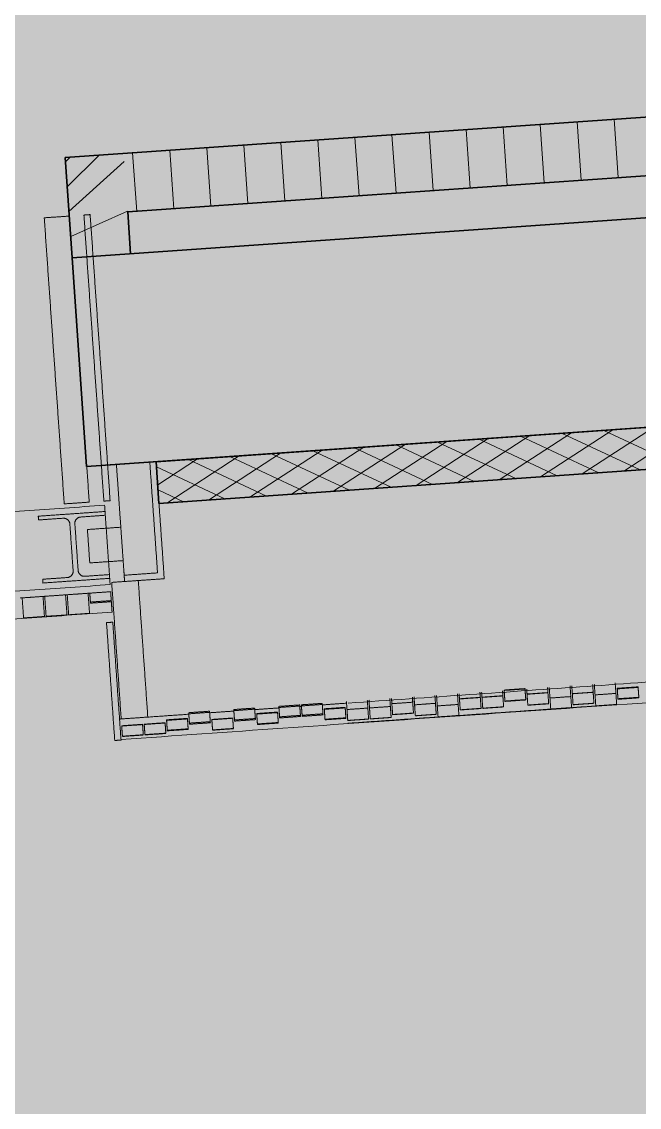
# Model space of a CAD drawing. Header units: millimetres. Extents: x 833941507 to 1669051331, y 817666127 to 1636299673.
# Drawn here: x 834521202 to 834522679, y 817993087 to 817995680 of the extents above; entities that cross this region are included whole.
import ezdxf

# ---------------------------------------------------------------- set-up
doc = ezdxf.new("R2010")
doc.units = ezdxf.units.MM
doc.header["$LTSCALE"] = 3
for name, color, linetype, lineweight in [('Hatch (LTC&CB)', 252, 'Continuous', 35), ('UAJ-22INWA', 6, 'Continuous', 35), ('UAJ-22INWA-a', 1, 'Continuous', 13), ('UAJ-22INWA-h', 251, 'Continuous', 9), ('UAJ-23FLOR-h', 251, 'Continuous', 9)]:
    doc.layers.add(name, color=color, linetype=linetype, lineweight=lineweight)
doc.layers.add('UAJ-22INWA-$', color=32, linetype='Continuous', plot=False)

# ---------------------------------------------------------------- blocks, each defined once
blk = doc.blocks.new('*U567')
at = {"layer": 'UAJ-22INWA-h'}
h = blk.add_hatch(dxfattribs=at)
h.set_pattern_fill('ANSI31', color=256, scale=20)
h.set_pattern_definition([(45, (-60.00000072165273, -8946.33876080979), (-44.90128060534576, 44.90128060534577), [])])
h.paths.add_polyline_path([(7.766875569359399e-07, -7015.32925210052), (5.282171855469642e-07, -931.0095076872246), (139.9999986208686, -931.0095079614064), (139.9999993461761, -7015.329252017073)])
at = {"layer": 'UAJ-22INWA'}
for p, q in [((139.9999986953743, -931.0095079696118), (139.9999993437919, -7155.32909075229)), ((9.256991714153118e-07, -7015.32929461046), (3.875502237741112e-07, -1071.009506112914))]:
    blk.add_line(p, q, dxfattribs=at)
blk = doc.blocks.new('*U325')
at = {"layer": 'UAJ-22INWA-h'}
h = blk.add_hatch(dxfattribs=at)
h.set_pattern_fill('AFWERK', color=256, scale=50)
h.set_pattern_definition([(45, (-100.0000014946266, -2462.162769476041), (-50.00000133031198, 50.00000133031198), []), (135, (-100.0000014946266, -2462.162769476041), (-50.00000133031198, -50.00000133031198), [])])
h.paths.add_polyline_path([(2.530630638375442e-07, -2622.848727636644), (2.788677875287249e-07, 1160.685959206491), (99.99999837151914, 1160.68595890847), (99.99999882255158, -2622.84872757704)])
at = {"layer": 'UAJ-22INWA'}
for p, q in [((4.020746781081913e-07, -2622.848766644765), (1.298561754951185e-07, 1160.6859606833)), ((99.9999984460249, 1160.6859609302), (99.99999880765041, -2622.848727519169))]:
    blk.add_line(p, q, dxfattribs=at)
blk.add_lwpolyline([(3.735937184501381e-06, 1160.685959010826), (100.0000023054257, 1160.685958975067)], dxfattribs=at)
blk = doc.blocks.new('Finish Walls')
at = {"layer": 'UAJ-22INWA-a'}
for points, degree in [([(834521316.0082316, 817995215.5364892), (834521286.0812702, 817995213.4443651), (834521256.1543089, 817995211.352241)], 2), ([(834521363.7783973, 817994532.2042259), (834521339.8933145, 817994873.8703576), (834521316.0082316, 817995215.5364892)], 2), ([(834521350.9278942, 817995217.9776415), (834521358.4096346, 817995218.5006725), (834521365.891375, 817995219.0237036)], 2), ([(834521350.9278942, 817995217.9776415), (834521374.8129771, 817994876.3115098), (834521398.6980599, 817994534.6453781)], 2), ([(834521365.891375, 817995219.0237036), (834521389.7764578, 817994877.3575718), (834521413.6615406, 817994535.6914402)], 2), ([(834521256.1543089, 817995211.352241), (834521280.0393918, 817994869.6861093), (834521303.9244746, 817994528.0199777)], 2), ([(834521428.7387309, 817994621.9528992), (834521433.9690393, 817994547.1355224), (834521439.1993477, 817994472.3181454)], 2), ([(834521508.5439612, 817994627.5318968), (834521517.784176, 817994495.3544842), (834521527.0243908, 817994363.1770715)], 2), ([(834521543.0339335, 817994349.2596529), (834521533.2706877, 817994488.9188058), (834521523.5074419, 817994628.577959)], 2), ([(834521400.4489986, 817994524.7434298), (834519867.1910062, 817994417.5569376), (834518333.9330137, 817994310.3704454)], 2), ([(834521303.9244746, 817994528.0199777), (834521333.8514359, 817994530.1121018), (834521363.7783973, 817994532.2042259)], 2), ([(834521413.6615406, 817994535.6914402), (834521406.1798003, 817994535.1684091), (834521398.6980599, 817994534.6453781)], 2), ([(834521413.6991179, 817994335.2060078), (834521407.0740583, 817994429.9747188), (834521400.4489986, 817994524.7434298)], 2), ([(834521401.4950606, 817994509.7799492), (834521321.6898303, 817994504.2009516), (834521241.8846, 817994498.6219538)], 2), ([(834521241.8846, 817994498.6219538), (834521242.1984186, 817994494.1329097), (834521242.5122372, 817994489.6438655)], 2), ([(834521242.5122372, 817994489.6438655), (834521271.9404159, 817994491.7011209), (834521301.3685945, 817994493.7583762)], 2), ([(834521343.2663405, 817994496.68735), (834521372.6945192, 817994498.7446054), (834521402.1226978, 817994500.8018607)], 2), ([(834521317.3781374, 817994479.8409576), (834521321.2834357, 817994423.9772964), (834521325.1887339, 817994368.1136352)], 2), ([(834521337.1595185, 817994368.9504848), (834521333.2542202, 817994424.814146), (834521329.3489219, 817994480.6778072)], 2), ([(834521439.1993477, 817994472.3181454), (834521399.2967325, 817994469.5286466), (834521359.3941174, 817994466.7391478)], 2), ([(834521359.3941174, 817994466.7391478), (834521362.1836162, 817994426.8365327), (834521364.973115, 817994386.9339175)], 2), ([(834521444.7783453, 817994392.5129151), (834521441.9888465, 817994432.4155303), (834521439.1993477, 817994472.3181454)], 2), ([(834521364.973115, 817994386.9339175), (834521404.8757302, 817994389.7234163), (834521444.7783453, 817994392.5129151)], 2), ([(834521444.7783365, 817994392.5130404), (834521445.9987485, 817994375.0555571), (834521447.2191604, 817994357.5980738)], 2), ([(834521412.0254186, 817994359.1475769), (834521382.59724, 817994357.0903215), (834521353.1690613, 817994355.0330662)], 2), ([(834521447.2191604, 817994357.5980738), (834521487.1217756, 817994360.3875726), (834521527.0243908, 817994363.1770715)], 2), ([(834521447.2191604, 817994357.5980738), (834521447.7421916, 817994350.1163335), (834521448.2652225, 817994342.6345931)], 2), ([(834518347.183133, 817994120.8330234), (834519880.4411255, 817994228.0195156), (834521413.6991179, 817994335.2060078)], 2), ([(834521311.2713153, 817994352.1040925), (834521281.8431367, 817994350.0468371), (834521252.414958, 817994347.9895817)], 2), ([(834521252.414958, 817994347.9895817), (834521252.7287766, 817994343.5005375), (834521253.0425953, 817994339.0114933)], 2), ([(834521253.0425953, 817994339.0114933), (834521332.8478255, 817994344.5904909), (834521412.6530559, 817994350.1694885)], 2), ([(834521480.915126, 817994344.9170718), (834521449.1279109, 817994342.6949017), (834521417.3406957, 817994340.4727316)], 2), ([(834521417.3406957, 817994340.4727316), (834521428.7427722, 817994177.3707922), (834521440.1448486, 817994014.2688527)], 2), ([(834521480.915126, 817994344.9170718), (834521511.9745297, 817994347.0883623), (834521543.0339335, 817994349.2596529)], 2), ([(834521503.7192787, 817994018.7131928), (834521492.3172023, 817994181.8151324), (834521480.915126, 817994344.9170718)], 2), ([(834521253.2790673, 817994306.9498732), (834521228.3399328, 817994305.2064364), (834521203.4007983, 817994303.4629996)], 2), ([(834521253.2790673, 817994306.9498732), (834521255.2763674, 817994307.0894997), (834521257.2736677, 817994307.2291263)], 2), ([(834521253.2790673, 817994306.9498732), (834521254.9527742, 817994283.0081952), (834521256.626481, 817994259.0665171)], 2), ([(834521307.1475977, 817994310.7156966), (834521282.2084632, 817994308.9722598), (834521257.2693287, 817994307.2288231)], 2), ([(834521260.6167426, 817994259.3454671), (834521258.9430356, 817994283.287145), (834521257.2693287, 817994307.2288231)], 2), ([(834521307.1475977, 817994310.7156966), (834521309.1434646, 817994310.855223), (834521311.1393313, 817994310.9947493)], 2), ([(834521307.1475977, 817994310.7156966), (834521308.8213046, 817994286.7740185), (834521310.4950114, 817994262.8323406)], 2), ([(834521361.0161282, 817994314.4815199), (834521336.0769937, 817994312.7380832), (834521311.1378592, 817994310.9946464)], 2), ([(834521314.485273, 817994263.1112905), (834521312.8115661, 817994287.0529685), (834521311.1378592, 817994310.9946464)], 2), ([(834521361.0161282, 817994314.4815199), (834521363.0091087, 817994314.6208446), (834521365.0020893, 817994314.7601691)], 2), ([(834521361.0161282, 817994314.4815199), (834521362.6898351, 817994290.539842), (834521364.363542, 817994266.598164)], 2), ([(834521414.8846586, 817994318.2473433), (834521389.9455241, 817994316.5039066), (834521365.0063897, 817994314.7604698)], 2), ([(834521366.4920144, 817994293.509229), (834521365.749202, 817994304.1348494), (834521365.0063897, 817994314.7604698)], 2), ([(834521414.8846586, 817994318.2473433), (834521415.627471, 817994307.6217229), (834521416.3702834, 817994296.9961025)], 2), ([(834521199.4105368, 817994303.1840497), (834521201.406576, 817994303.3235883), (834521203.4026154, 817994303.4631267)], 2), ([(834521206.7482121, 817994255.5796436), (834521205.0745052, 817994279.5213217), (834521203.4007983, 817994303.4629996)], 2), ([(834521416.3702834, 817994296.9961025), (834521391.4311489, 817994295.2526656), (834521366.4920144, 817994293.509229)], 2), ([(834521366.6801041, 817994290.8186829), (834521366.5834125, 817994292.2018172), (834521366.5114881, 817994293.2306652), (834521366.4920144, 817994293.509229)], 3), ([(834521416.5583731, 817994294.3055564), (834521391.6192386, 817994292.5621197), (834521366.6801041, 817994290.8186829)], 2), ([(834521416.3702834, 817994296.9961025), (834521416.389757, 817994296.7175387), (834521416.4616815, 817994295.6886907), (834521416.5583731, 817994294.3055564)], 3), ([(834521418.3017946, 817994269.3666397), (834521417.43007, 817994281.8362958), (834521416.5583454, 817994294.305952)], 2), ([(834525264.8332002, 817994281.6439), (834523943.04821, 817994189.2409924), (834521983.0388043, 817994052.2213037)], 2), ([(834521256.626481, 817994259.0665171), (834521231.6873466, 817994257.3230804), (834521206.7482121, 817994255.5796436)], 2), ([(834521310.4950114, 817994262.8323406), (834521285.555877, 817994261.0889038), (834521260.6167426, 817994259.3454671)], 2), ([(834521364.363542, 817994266.598164), (834521339.4244075, 817994264.8547273), (834521314.485273, 817994263.1112905)], 2), ([(834521419.9754804, 817994245.4251117), (834521412.4937401, 817994244.9020807), (834521405.0119998, 817994244.3790495)], 2), ([(834521424.6952964, 817993962.8177154), (834521414.8536481, 817994103.5983825), (834521405.0119998, 817994244.3790495)], 2), ([(834521439.658777, 817993963.8637774), (834521429.8171288, 817994104.6444446), (834521419.9754806, 817994245.4251117)], 2), ([(834522567.1364467, 817994096.7523329), (834522568.7060562, 817994074.2997252), (834522570.2756658, 817994051.8471173)], 2), ([(834522574.7313769, 817994045.4680051), (834522572.9290426, 817994071.249644), (834522571.1267083, 817994097.0312829)], 2), ([(834522621.0089434, 817994100.4614207), (834522622.8092946, 817994074.7081497), (834522624.6096457, 817994048.9548786)], 2), ([(834522197.6516635, 817994019.1072413), (834522195.8493294, 817994044.8888803), (834522194.046995, 817994070.6705191)], 2), ([(834522243.925264, 817994074.1573926), (834522245.7275983, 817994048.3757538), (834522247.5299325, 817994022.5941149)], 2), ([(834522250.5892957, 817994036.1891756), (834522249.2524107, 817994055.312759), (834522247.9155256, 817994074.4363425)], 2), ([(834522297.7937944, 817994077.923216), (834522299.1306796, 817994058.7996325), (834522300.4675647, 817994039.6760491)], 2), ([(834522304.4578263, 817994039.954999), (834522303.1209412, 817994059.0785824), (834522301.784056, 817994078.2021658)], 2), ([(834522351.6623249, 817994081.6890395), (834522352.99921, 817994062.5654559), (834522354.3360952, 817994043.4418725)], 2), ([(834522405.4362494, 817994086.8081608), (834522380.4971149, 817994085.064724), (834522355.5579804, 817994083.3212873)], 2), ([(834522355.6198373, 817994082.436451), (834522355.5890518, 817994082.8768245), (834522355.5673914, 817994083.1866678), (834522355.5579804, 817994083.3212873)], 3), ([(834522405.4981062, 817994085.9233245), (834522380.5589718, 817994084.1798878), (834522355.6198373, 817994082.436451)], 2), ([(834522357.3954659, 817994057.0368266), (834522356.5240262, 817994069.5024079), (834522355.6525865, 817994081.9679893)], 2), ([(834522405.4362494, 817994086.8081608), (834522405.4456604, 817994086.6735413), (834522405.4673208, 817994086.363698), (834522405.4981062, 817994085.9233245)], 3), ([(834522405.5308554, 817994085.4548628), (834522406.4022951, 817994072.9892814), (834522407.2737348, 817994060.5237001)], 2), ([(834522412.1948872, 817994047.4866458), (834522410.8580021, 817994066.6102293), (834522409.5211169, 817994085.7338127)], 2), ([(834522460.2356707, 817994077.25798), (834522435.2965362, 817994075.5145432), (834522410.3574017, 817994073.7711065)], 2), ([(834522410.3883309, 817994073.3286766), (834522410.3729377, 817994073.5488712), (834522410.3621072, 817994073.703797), (834522410.3574017, 817994073.7711065)], 3), ([(834522460.2665999, 817994076.8155501), (834522435.3274654, 817994075.0721133), (834522410.3883309, 817994073.3286766)], 2), ([(834522459.3993858, 817994089.2206862), (834522460.736271, 817994070.0971028), (834522462.0731561, 817994050.9735193)], 2), ([(834522460.2356707, 817994077.25798), (834522460.2403761, 817994077.1906705), (834522460.2512066, 817994077.0357447), (834522460.2665999, 817994076.8155501)], 3), ([(834522466.9943159, 817994037.9363583), (834522465.1919817, 817994063.7179972), (834522463.3896474, 817994089.499636)], 2), ([(834522513.2679163, 817994092.9865096), (834522515.0702506, 817994067.2048707), (834522516.8725848, 817994041.4232318)], 2), ([(834522520.3973968, 817994048.3602438), (834522518.8277873, 817994070.8128517), (834522517.2581778, 817994093.2654594)], 2), ([(834522568.4381803, 817994078.131578), (834522543.4990458, 817994076.3881413), (834522518.5599114, 817994074.6447045)], 2), ([(834522518.575376, 817994074.423488), (834522518.5676793, 817994074.5335864), (834522518.5622641, 817994074.6110498), (834522518.5599114, 817994074.6447045)], 3), ([(834522568.453645, 817994077.9103615), (834522543.5145105, 817994076.1669248), (834522518.575376, 817994074.423488)], 2), ([(834522568.4381803, 817994078.131578), (834522568.440533, 817994078.0979233), (834522568.4459482, 817994078.0204599), (834522568.453645, 817994077.9103615)], 3), ([(834522622.7721603, 817994075.2393392), (834522597.8330258, 817994073.4959025), (834522572.8938915, 817994071.7524657)], 2), ([(834522622.778713, 817994075.1456065), (834522622.7755347, 817994075.1910691), (834522622.7723566, 817994075.2365316)], 2), ([(834522675.8038412, 817994090.9759474), (834522650.8647068, 817994089.2325106), (834522625.9255723, 817994087.4890739)], 2), ([(834522625.9255723, 817994087.4890739), (834522626.7972907, 817994075.0195066), (834522627.669009, 817994062.5499394)], 2), ([(834522675.8978899, 817994089.6306211), (834522650.9587554, 817994087.8871843), (834522626.0196209, 817994086.1437476)], 2), ([(834522677.5472779, 817994066.0368129), (834522676.6755596, 817994078.5063801), (834522675.8038412, 817994090.9759474)], 2), ([(834521866.8449935, 817994047.8046006), (834521841.905859, 817994046.0611639), (834521816.9667245, 817994044.3177271)], 2), ([(834521867.0330833, 817994045.1140547), (834521842.0939488, 817994043.3706179), (834521817.1548144, 817994041.6271812)], 2), ([(834521868.5884302, 817994022.8654661), (834521867.7167119, 817994035.3350334), (834521866.8449935, 817994047.8046006)], 2), ([(834521920.7135239, 817994051.570424), (834521895.7743895, 817994049.8269873), (834521870.835255, 817994048.0835505)], 2), ([(834521870.835255, 817994048.0835505), (834521871.7069733, 817994035.6139833), (834521872.5786917, 817994023.144416)], 2), ([(834521920.9016137, 817994048.879878), (834521895.9624792, 817994047.1364412), (834521871.0233448, 817994045.3930045)], 2), ([(834521922.4569607, 817994026.6312895), (834521921.5852423, 817994039.1008568), (834521920.7135239, 817994051.570424)], 2), ([(834521978.8528421, 817994051.9286728), (834521949.9145522, 817994049.9056643), (834521920.9762625, 817994047.882656)], 2), ([(834521978.6117883, 817994055.609946), (834521980.1813978, 817994033.1573381), (834521981.7510072, 817994010.7047303)], 2), ([(834521982.2067933, 817994003.9518018), (834522303.4114958, 817994026.4064739), (834522624.6161984, 817994048.8611459)], 2), ([(834522028.4511422, 817994059.094099), (834522030.0207516, 817994036.6414912), (834522031.5903611, 817994014.1888833)], 2), ([(834522035.5806226, 817994014.4678333), (834522034.0110132, 817994036.920441), (834522032.4414036, 817994059.3730489)], 2), ([(834522082.3196726, 817994062.8599224), (834522083.8892821, 817994040.4073145), (834522085.4588915, 817994017.9547068)], 2), ([(834522088.9837044, 817994024.8917054), (834522087.6468192, 817994044.0152888), (834522086.3099341, 817994063.1388723)], 2), ([(834522137.0554172, 817994054.2206097), (834522112.1162827, 817994052.4771729), (834522087.1771482, 817994050.7337362)], 2), ([(834522136.1882031, 817994066.6257458), (834522137.5250882, 817994047.5021623), (834522138.8619733, 817994028.3785789)], 2), ([(834522143.3176836, 817994021.99948), (834522141.748074, 817994044.4520879), (834522140.1784645, 817994066.9046956)], 2), ([(834522191.3739318, 817994051.5495977), (834522166.4347973, 817994049.806161), (834522141.4956628, 817994048.0627242)], 2), ([(834522190.0567335, 817994070.3915693), (834522191.626343, 817994047.9389614), (834522193.1959525, 817994025.4863535)], 2), ([(834522245.6924471, 817994048.8785756), (834522220.7533126, 817994047.1351388), (834522195.8141781, 817994045.3917019)], 2), ([(834522298.6300793, 817994065.9605098), (834522273.6909448, 817994064.217073), (834522248.7518103, 817994062.4736363)], 2), ([(834522248.7827396, 817994062.0312064), (834522248.7673463, 817994062.251401), (834522248.7565157, 817994062.4063268), (834522248.7518103, 817994062.4736363)], 3), ([(834522298.6610086, 817994065.5180799), (834522273.7218741, 817994063.7746431), (834522248.7827396, 817994062.0312064)], 2), ([(834522298.6300793, 817994065.9605098), (834522298.6347847, 817994065.8932003), (834522298.6456152, 817994065.7382745), (834522298.6610086, 817994065.5180799)], 3), ([(834522352.4986098, 817994069.7263331), (834522327.5594753, 817994067.9828964), (834522302.6203408, 817994066.2394596)], 2), ([(834522302.65127, 817994065.7970297), (834522302.6358768, 817994066.0172243), (834522302.6250463, 817994066.1721503), (834522302.6203408, 817994066.2394596)], 3), ([(834522352.529539, 817994069.2839032), (834522327.5904045, 817994067.5404665), (834522302.65127, 817994065.7970297)], 2), ([(834522352.4986098, 817994069.7263331), (834522352.5033152, 817994069.6590238), (834522352.5141457, 817994069.5040979), (834522352.529539, 817994069.2839032)], 3), ([(834522407.2737348, 817994060.5237001), (834522382.3346003, 817994058.7802633), (834522357.3954659, 817994057.0368266)], 2), ([(834522357.4573227, 817994056.1519903), (834522357.4265373, 817994056.5923638), (834522357.4048768, 817994056.9022071), (834522357.3954659, 817994057.0368266)], 3), ([(834522407.3355917, 817994059.6388638), (834522382.3964572, 817994057.8954271), (834522357.4573227, 817994056.1519903)], 2), ([(834522407.2737348, 817994060.5237001), (834522407.2831458, 817994060.3890806), (834522407.3048062, 817994060.0792373), (834522407.3355917, 817994059.6388638)], 3), ([(834522462.0731561, 817994050.9735193), (834522437.1340216, 817994049.2300825), (834522412.1948872, 817994047.4866458)], 2), ([(834522412.2258164, 817994047.0442159), (834522412.2104231, 817994047.2644105), (834522412.1995926, 817994047.4193363), (834522412.1948872, 817994047.4866458)], 3), ([(834522462.1040853, 817994050.5310894), (834522437.1649508, 817994048.7876526), (834522412.2258164, 817994047.0442159)], 2), ([(834522462.0731561, 817994050.9735193), (834522462.0778615, 817994050.9062098), (834522462.0886921, 817994050.751284), (834522462.1040853, 817994050.5310894)], 3), ([(834522515.0350994, 817994067.7076925), (834522490.0959649, 817994065.9642557), (834522465.1568304, 817994064.220819)], 2), ([(834522570.2756658, 817994051.8471173), (834522545.3365313, 817994050.1036806), (834522520.3973968, 817994048.3602438)], 2), ([(834522520.4128615, 817994048.1390274), (834522520.4051647, 817994048.2491257), (834522520.3997495, 817994048.3265891), (834522520.3973968, 817994048.3602438)], 3), ([(834522570.2911304, 817994051.6259009), (834522545.351996, 817994049.8824642), (834522520.4128615, 817994048.1390274)], 2), ([(834522570.2756658, 817994051.8471173), (834522570.2780185, 817994051.8134626), (834522570.2834337, 817994051.7359992), (834522570.2911304, 817994051.6259009)], 3), ([(834522624.6096457, 817994048.9548786), (834522599.6705112, 817994047.2114419), (834522574.7313769, 817994045.4680051)], 2), ([(834522624.6161984, 817994048.8611459), (834522624.6130202, 817994048.9066085), (834522624.6098421, 817994048.952071)], 2), ([(834522677.5472779, 817994066.0368129), (834522652.6081434, 817994064.2933761), (834522627.669009, 817994062.5499394)], 2), ([(834522627.7630576, 817994061.2046131), (834522627.7147095, 817994061.8962128), (834522627.6787459, 817994062.4106579), (834522627.669009, 817994062.5499394)], 3), ([(834522677.6413265, 817994064.6914866), (834522652.7021921, 817994062.9480498), (834522627.7630576, 817994061.2046131)], 2), ([(834522677.5472779, 817994066.0368129), (834522677.5570148, 817994065.8975314), (834522677.5929785, 817994065.3830863), (834522677.6413265, 817994064.6914866)], 3), ([(834521440.1448486, 817994014.2688527), (834521471.9320637, 817994016.4910228), (834521503.7192787, 817994018.7131928)], 2), ([(834521601.7506568, 817994025.5663381), (834521552.7349678, 817994022.1397655), (834521503.7192787, 817994018.7131928)], 2), ([(834521651.3708717, 817994032.741307), (834521626.4317372, 817994030.9978702), (834521601.4926027, 817994029.2544335)], 2), ([(834521601.4926027, 817994029.2544335), (834521602.364321, 817994016.7848662), (834521603.2360394, 817994004.315299)], 2), ([(834521651.5589614, 817994030.050761), (834521626.6198269, 817994028.3073243), (834521601.6806924, 817994026.5638875)], 2), ([(834521653.1143084, 817994007.8021725), (834521652.24259, 817994020.2717398), (834521651.3708717, 817994032.741307)], 2), ([(834521709.488698, 817994033.0980533), (834521680.5587206, 817994031.075626), (834521651.6287432, 817994029.0531988)], 2), ([(834521759.1079326, 817994040.2729539), (834521734.1687981, 817994038.529517), (834521709.2296636, 817994036.7860804)], 2), ([(834521709.2296636, 817994036.7860804), (834521710.101382, 817994024.3165131), (834521710.9731003, 817994011.8469459)], 2), ([(834521759.2960223, 817994037.5824078), (834521734.3568878, 817994035.838971), (834521709.4177533, 817994034.0955343)], 2), ([(834521760.8513693, 817994015.3338194), (834521759.979651, 817994027.8033866), (834521759.1079326, 817994040.2729539)], 2), ([(834521817.2264842, 817994040.6297508), (834521788.2966343, 817994038.6073325), (834521759.3667843, 817994036.5849141)], 2), ([(834521813.9073538, 817994030.722773), (834521788.9682194, 817994028.9793363), (834521764.0290849, 817994027.2358994)], 2), ([(834521764.0290849, 817994027.2358994), (834521764.9008032, 817994014.7663323), (834521765.7725216, 817994002.296765)], 2), ([(834521814.0014025, 817994029.3774467), (834521789.062268, 817994027.63401), (834521764.1231335, 817994025.8905731)], 2), ([(834521815.6507906, 817994005.7836386), (834521814.7790722, 817994018.2532058), (834521813.9073538, 817994030.722773)], 2), ([(834521816.9667245, 817994044.3177271), (834521817.8384429, 817994031.8481599), (834521818.7101613, 817994019.3785926)], 2), ([(834521868.5884302, 817994022.8654661), (834521843.6492957, 817994021.1220294), (834521818.7101613, 817994019.3785926)], 2), ([(834521818.898251, 817994016.6880467), (834521818.8015593, 817994018.0711809), (834521818.729635, 817994019.100029), (834521818.7101613, 817994019.3785926)], 3), ([(834521868.77652, 817994020.1749202), (834521843.8373855, 817994018.4314834), (834521818.898251, 817994016.6880467)], 2), ([(834521871.0981761, 817994044.3957952), (834521869.1013733, 817994044.2562034), (834521867.1045705, 817994044.1166116)], 2), ([(834521868.5884302, 817994022.8654661), (834521868.607904, 817994022.5869025), (834521868.6798283, 817994021.5580544), (834521868.77652, 817994020.1749202)], 3), ([(834521922.4569607, 817994026.6312895), (834521897.5178262, 817994024.8878528), (834521872.5786917, 817994023.144416)], 2), ([(834521872.7667816, 817994020.45387), (834521872.6700898, 817994021.8370043), (834521872.5981655, 817994022.8658524), (834521872.5786917, 817994023.144416)], 3), ([(834521922.6450505, 817994023.9407436), (834521897.705916, 817994022.1973068), (834521872.7667816, 817994020.45387)], 2), ([(834521922.4569607, 817994026.6312895), (834521922.4764345, 817994026.3527259), (834521922.5483588, 817994025.3238778), (834521922.6450505, 817994023.9407436)], 3), ([(834521975.5129452, 817994042.0202432), (834521950.5738107, 817994040.2768065), (834521925.6346762, 817994038.5333697)], 2), ([(834521925.6346762, 817994038.5333697), (834521926.5063946, 817994026.0638025), (834521927.378113, 817994013.5942352)], 2), ([(834521975.6069938, 817994040.6749169), (834521950.6678593, 817994038.9314802), (834521925.7287248, 817994037.1880434)], 2), ([(834521977.256382, 817994017.0811087), (834521976.3846636, 817994029.550676), (834521975.5129452, 817994042.0202432)], 2), ([(834522029.7683403, 817994040.2521276), (834522004.8486634, 817994038.510051), (834521979.9289865, 817994036.7679745)], 2), ([(834521979.9686553, 817994035.6411443), (834521980.8403738, 817994023.1715771), (834521981.7120922, 817994010.7020098)], 2), ([(834521980.0075705, 817994035.6438648), (834521979.9881129, 817994035.6425046), (834521979.9686553, 817994035.6411443)], 2), ([(834522083.6368709, 817994044.017951), (834522058.6977364, 817994042.2745142), (834522033.7586019, 817994040.5310775)], 2), ([(834522138.8619733, 817994028.3785789), (834522113.9228389, 817994026.6351422), (834522088.9837044, 817994024.8917054)], 2), ([(834522089.0146337, 817994024.4492755), (834522088.9992404, 817994024.6694701), (834522088.9884099, 817994024.824396), (834522088.9837044, 817994024.8917054)], 3), ([(834522138.8929026, 817994027.936149), (834522113.9537681, 817994026.1927122), (834522089.0146337, 817994024.4492755)], 2), ([(834522138.8619733, 817994028.3785789), (834522138.8666788, 817994028.3112695), (834522138.8775092, 817994028.1563436), (834522138.8929026, 817994027.936149)], 3), ([(834522193.1959525, 817994025.4863535), (834522168.256818, 817994023.7429168), (834522143.3176836, 817994021.99948)], 2), ([(834522143.3331482, 817994021.7782636), (834522143.3254515, 817994021.8883619), (834522143.3200363, 817994021.9658253), (834522143.3176836, 817994021.99948)], 3), ([(834522193.2114172, 817994025.2651371), (834522168.2722827, 817994023.5217004), (834522143.3331482, 817994021.7782636)], 2), ([(834522193.1959525, 817994025.4863535), (834522193.1983052, 817994025.4526988), (834522193.2037205, 817994025.3752354), (834522193.2114172, 817994025.2651371)], 3), ([(834522247.5299325, 817994022.5941149), (834522222.590798, 817994020.8506781), (834522197.6516635, 817994019.1072413)], 2), ([(834522300.4675647, 817994039.6760491), (834522275.5284302, 817994037.9326123), (834522250.5892957, 817994036.1891756)], 2), ([(834522250.6202251, 817994035.7467457), (834522250.6048317, 817994035.9669403), (834522250.5940012, 817994036.1218661), (834522250.5892957, 817994036.1891756)], 3), ([(834522300.498494, 817994039.2336192), (834522275.5593596, 817994037.4901824), (834522250.6202251, 817994035.7467457)], 2), ([(834522300.4675647, 817994039.6760491), (834522300.4722701, 817994039.6087396), (834522300.4831007, 817994039.4538138), (834522300.498494, 817994039.2336192)], 3), ([(834522354.3360952, 817994043.4418725), (834522329.3969607, 817994041.6984358), (834522304.4578263, 817994039.954999)], 2), ([(834522304.4887555, 817994039.5125691), (834522304.4733622, 817994039.7327636), (834522304.4625317, 817994039.8876896), (834522304.4578263, 817994039.954999)], 3), ([(834522354.3670244, 817994042.9994426), (834522329.42789, 817994041.2560059), (834522304.4887555, 817994039.5125691)], 2), ([(834522354.3360952, 817994043.4418725), (834522354.3408006, 817994043.3745631), (834522354.3516312, 817994043.2196373), (834522354.3670244, 817994042.9994426)], 3), ([(834522516.8725848, 817994041.4232318), (834522491.9334503, 817994039.679795), (834522466.9943159, 817994037.9363583)], 2), ([(834521440.1420629, 817994014.2686579), (834521438.1483198, 817994014.12928), (834521436.1545769, 817994013.989902)], 2), ([(834521491.1616197, 817994001.4697839), (834521466.2224852, 817993999.7263471), (834521441.2833507, 817993997.9829104)], 2), ([(834521441.2833507, 817993997.9829104), (834521442.1550691, 817993985.5133431), (834521443.0267875, 817993973.0437759)], 2), ([(834521491.2086445, 817994000.797114), (834521466.26951, 817993999.0536773), (834521441.3303756, 817993997.3102405)], 2), ([(834521492.9050565, 817993976.5306494), (834521492.0333381, 817993989.0002166), (834521491.1616197, 817994001.4697839)], 2), ([(834521545.0301502, 817994005.2356073), (834521520.0910157, 817994003.4921705), (834521495.1518812, 817994001.7487338)], 2), ([(834521495.1518812, 817994001.7487338), (834521496.0235996, 817993989.2791665), (834521496.895318, 817993976.8095993)], 2), ([(834521545.0771749, 817994004.5629374), (834521520.1380404, 817994002.8195007), (834521495.1989061, 817994001.0760639)], 2), ([(834521546.773587, 817993980.2964728), (834521545.9018686, 817993992.76604), (834521545.0301502, 817994005.2356073)], 2), ([(834521598.433232, 817994015.6594794), (834521573.4940975, 817994013.9160427), (834521548.554963, 817994012.1726059)], 2), ([(834521548.554963, 817994012.1726059), (834521549.4266814, 817993999.7030387), (834521550.2983998, 817993987.2334714)], 2), ([(834521598.5272806, 817994014.3141531), (834521573.5881461, 817994012.5707164), (834521548.6490116, 817994010.8272796)], 2), ([(834521600.1766688, 817993990.7203449), (834521599.3049504, 817994003.1899122), (834521598.433232, 817994015.6594794)], 2), ([(834521653.1143084, 817994007.8021725), (834521628.1751739, 817994006.0587358), (834521603.2360394, 817994004.315299)], 2), ([(834521603.4241292, 817994001.624753), (834521603.3274375, 817994003.0078872), (834521603.2555132, 817994004.0367353), (834521603.2360394, 817994004.315299)], 3), ([(834521653.3023982, 817994005.1116266), (834521628.3632637, 817994003.3681898), (834521603.4241292, 817994001.624753)], 2), ([(834521653.1143084, 817994007.8021725), (834521653.1337821, 817994007.5236089), (834521653.2057065, 817994006.4947608), (834521653.3023982, 817994005.1116266)], 3), ([(834521706.6357416, 817994016.5330775), (834521681.6966071, 817994014.7896407), (834521656.7574726, 817994013.046204)], 2), ([(834521656.7574726, 817994013.046204), (834521657.629191, 817994000.5766367), (834521658.5009093, 817993988.1070695)], 2), ([(834521706.6827663, 817994015.8604076), (834521681.7436318, 817994014.1169709), (834521656.8044974, 817994012.3735341)], 2), ([(834521708.3791783, 817993991.593943), (834521707.50746, 817994004.0635102), (834521706.6357416, 817994016.5330775)], 2), ([(834521760.8513693, 817994015.3338194), (834521735.9122348, 817994013.5903826), (834521710.9731003, 817994011.8469459)], 2), ([(834521711.1611902, 817994009.1563998), (834521711.0644984, 817994010.5395341), (834521710.9925741, 817994011.5683821), (834521710.9731003, 817994011.8469459)], 3), ([(834521761.0394591, 817994012.6432734), (834521736.1003246, 817994010.8998367), (834521711.1611902, 817994009.1563998)], 2), ([(834521760.8513693, 817994015.3338194), (834521760.870843, 817994015.0552557), (834521760.9427674, 817994014.0264076), (834521761.0394591, 817994012.6432734)], 3), ([(834521815.6507906, 817994005.7836386), (834521790.7116561, 817994004.0402018), (834521765.7725216, 817994002.296765)], 2), ([(834521765.8665702, 817994000.9514387), (834521765.8182222, 817994001.6430385), (834521765.7822585, 817994002.1574835), (834521765.7725216, 817994002.296765)], 3), ([(834521815.7448392, 817994004.4383122), (834521790.8057047, 817994002.6948755), (834521765.8665702, 817994000.9514387)], 2), ([(834521815.6507906, 817994005.7836386), (834521815.6605275, 817994005.644357), (834521815.6964911, 817994005.129912), (834521815.7448392, 817994004.4383122)], 3), ([(834521977.256382, 817994017.0811087), (834521952.3172475, 817994015.337672), (834521927.378113, 817994013.5942352)], 2), ([(834521927.4721617, 817994012.2489089), (834521927.4238135, 817994012.9405087), (834521927.3878498, 817994013.4549537), (834521927.378113, 817994013.5942352)], 3), ([(834521977.3504306, 817994015.7357824), (834521952.4112961, 817994013.9923457), (834521927.4721617, 817994012.2489089)], 2), ([(834521977.256382, 817994017.0811087), (834521977.2661188, 817994016.9418272), (834521977.3020824, 817994016.4273822), (834521977.3504306, 817994015.7357824)], 3), ([(834521981.7510072, 817994010.7047303), (834521981.7315497, 817994010.7033701), (834521981.7120922, 817994010.7020098)], 2), ([(834521981.7591169, 817994010.02934), (834521981.7349426, 817994010.375144), (834521981.7169605, 817994010.6323692), (834521981.7120922, 817994010.7020098)], 3), ([(834522031.5903611, 817994014.1888833), (834522006.6706841, 817994012.4468068), (834521981.7510072, 817994010.7047303)], 2), ([(834521981.7510072, 817994010.7047303), (834521981.7534038, 817994010.6704483), (834521981.7589781, 817994010.5907092), (834521981.7669047, 817994010.4773234)], 3), ([(834521981.7818158, 817994010.0309268), (834521981.7704663, 817994010.0301334), (834521981.7591169, 817994010.02934)], 2), ([(834522031.6058258, 817994013.967667), (834522006.6861489, 817994012.2255903), (834521981.766472, 817994010.4835138)], 2), ([(834522031.5903611, 817994014.1888833), (834522031.5927138, 817994014.1552287), (834522031.5981292, 817994014.0777652), (834522031.6058258, 817994013.967667)], 3), ([(834522085.4588915, 817994017.9547068), (834522060.519757, 817994016.21127), (834522035.5806226, 817994014.4678333)], 2), ([(834522035.5960873, 817994014.2466168), (834522035.5883906, 817994014.3567151), (834522035.5829753, 817994014.4341786), (834522035.5806226, 817994014.4678333)], 3), ([(834522085.4743563, 817994017.7334903), (834522060.5352218, 817994015.9900535), (834522035.5960873, 817994014.2466168)], 2), ([(834522085.4588915, 817994017.9547068), (834522085.4612442, 817994017.9210521), (834522085.4666595, 817994017.8435886), (834522085.4743563, 817994017.7334903)], 3), ([(834521492.9050565, 817993976.5306494), (834521467.965922, 817993974.7872126), (834521443.0267875, 817993973.0437759)], 2), ([(834521443.0738122, 817993972.371106), (834521443.0496379, 817993972.71691), (834521443.0316559, 817993972.9741352), (834521443.0267875, 817993973.0437759)], 3), ([(834521492.9520812, 817993975.8579795), (834521468.0129467, 817993974.1145428), (834521443.0738122, 817993972.371106)], 2), ([(834521492.9050565, 817993976.5306494), (834521492.9099249, 817993976.4610087), (834521492.9279069, 817993976.2037835), (834521492.9520812, 817993975.8579795)], 3), ([(834521546.773587, 817993980.2964728), (834521521.8344525, 817993978.553036), (834521496.895318, 817993976.8095993)], 2), ([(834521496.9423428, 817993976.1369294), (834521496.9181684, 817993976.4827335), (834521496.9001864, 817993976.7399585), (834521496.895318, 817993976.8095993)], 3), ([(834521546.8206117, 817993979.6238029), (834521521.8814772, 817993977.8803662), (834521496.9423428, 817993976.1369294)], 2), ([(834521546.773587, 817993980.2964728), (834521546.7784554, 817993980.226832), (834521546.7964374, 817993979.969607), (834521546.8206117, 817993979.6238029)], 3), ([(834521600.1766688, 817993990.7203449), (834521575.2375343, 817993988.9769082), (834521550.2983998, 817993987.2334714)], 2), ([(834521550.3924484, 817993985.8881451), (834521550.3441002, 817993986.5797449), (834521550.3081366, 817993987.0941899), (834521550.2983998, 817993987.2334714)], 3), ([(834521600.2707174, 817993989.3750186), (834521575.3315829, 817993987.6315819), (834521550.3924484, 817993985.8881451)], 2), ([(834521600.1766688, 817993990.7203449), (834521600.1864055, 817993990.5810634), (834521600.2223692, 817993990.0666184), (834521600.2707174, 817993989.3750186)], 3), ([(834521708.3791783, 817993991.593943), (834521683.4400438, 817993989.8505062), (834521658.5009093, 817993988.1070695)], 2), ([(834521658.5479342, 817993987.4343996), (834521658.5237598, 817993987.7802036), (834521658.5057778, 817993988.0374287), (834521658.5009093, 817993988.1070695)], 3), ([(834521708.4262031, 817993990.9212731), (834521683.4870687, 817993989.1778364), (834521658.5479342, 817993987.4343996)], 2), ([(834521708.3791783, 817993991.593943), (834521708.3840468, 817993991.5243022), (834521708.4020288, 817993991.2670771), (834521708.4262031, 817993990.9212731)], 3), ([(834521424.6952964, 817993962.8177154), (834521432.1770368, 817993963.3407464), (834521439.6587771, 817993963.8637774)], 2)]:
    blk.add_open_spline(points, degree=degree, dxfattribs=at)
for points, weights in [([(834521301.3685945, 817994493.7583762), (834521316.3320755, 817994494.8044382), (834521317.3781374, 817994479.8409576)], [1, 0.7071067811865476, 1]), ([(834521329.3489219, 817994480.6778072), (834521328.3028597, 817994495.6412879), (834521343.2663405, 817994496.68735)], [1, 0.707106781186376, 1]), ([(834521325.1887339, 817994368.1136352), (834521326.2347962, 817994353.1501545), (834521311.2713153, 817994352.1040925)], [1, 0.7071067811865476, 1]), ([(834521353.1690613, 817994355.0330662), (834521338.2055808, 817994353.9870043), (834521337.1595185, 817994368.9504848)], [1, 0.7071067811865476, 1])]:
    blk.add_rational_spline(points, weights, degree=2, dxfattribs=at)
at = {"layer": 'UAJ-22INWA-h'}
for points in [[(834527634.4527162, 817994398.1788892), (834524537.0122145, 817994181.6440438), (834521439.5717129, 817993965.1091985)], [(834518351.7858098, 817994054.9936553), (834519885.0438023, 817994162.1801475), (834521418.3017946, 817994269.3666397)]]:
    blk.add_open_spline(points, degree=2, dxfattribs=at)
at = {"layer": 'UAJ-22INWA', "xscale": -0.9999999999999999, "rotation": 93.99890863372605}
blk.add_blockref('*U325', (834522681.3675705, 817994709.5212651), dxfattribs=at)
blk = doc.blocks.new('LRR-B01-WALL FINISH')
blk.add_blockref('Finish Walls', (0, 0))
blk = doc.blocks.new('*U771')
at = {"layer": 'UAJ-22INWA-h'}
h = blk.add_hatch(dxfattribs=at)
h.set_pattern_fill('ANSI31', color=256, scale=20)
h.set_pattern_definition([(45, (-60.00000167774684, -926.0396216169626), (-44.90128060534576, 44.90128060534577), [])])
h.paths.add_polyline_path([(-4.970860345565598e-08, -83.01624357058868), (3.985192336131149e-07, 156.9766229756714), (139.9999984911706, 156.97662270149), (139.9999985197799, -83.01624348714219)])
at = {"layer": 'UAJ-22INWA'}
for p, q in [((9.095836086728187e-08, 56.98371207178172), (2.495076216817437e-07, 156.9766227372528)), ((139.9999985656764, 156.9766227014782), (139.9999985048788, -83.01624342926922))]:
    blk.add_line(p, q, dxfattribs=at)
blk = doc.blocks.new('GBP-LTC-LB01')
at = {"layer": 'UAJ-23FLOR-h'}
h = blk.add_hatch(dxfattribs=at)
h.set_pattern_fill('EARTH,_O', color=256, scale=180, angle=45.00000010501341)
h.set_pattern_definition([(48.99890852053534, (834576001.761157, 818046085.3420337), (-112.7268618952272, 1612.510668059984), [1143, -1143]), (48.99890852053534, (834575678.2791204, 818046366.5514973), (-112.7268618952272, 1612.510668059984), [1143, -1143]), (48.99890852053534, (834575354.7970834, 818046647.760961), (-112.7268618952272, 1612.510668059984), [1143, -1143]), (138.9989085205353, (834575340.7062259, 818046849.3247945), (-1612.510668059984, -112.7268618952272), [1143, -1143]), (138.9989085205353, (834575621.9156895, 818047172.8068315), (-1612.510668059984, -112.7268618952272), [1143, -1143]), (138.9989085205353, (834575903.1251531, 818047496.2888683), (-1612.510668059984, -112.7268618952272), [1143, -1143])])
h.paths.add_polyline_path([(834572173.0526648, 818200349.1682475), (834310583.7401848, 818182062.0839702), (834331502.2393942, 817882831.6918911), (834364939.6873164, 817885169.2259957), (834473095.7001734, 818011283.5998719), (834480533.7001572, 818020120.3998857), (834485095.050147, 818025709.5498941), (834491375.7001324, 818033618.9999057), (834497063.4001188, 818041012.999916), (834493145.8001142, 818043678.6999089), (834512788.5000582, 818074029.2499447), (834518712.4500408, 818083675.2499557), (834526231.3000174, 818096325.0999695), (834534646.0499907, 818111073.0499848), (834545955.9999523, 818131981.3000056), (834557204.5999117, 818154198.8000262), (834564039.9998856, 818168496.8000388), (834570941.1648417, 818183576.4266495), (834578367.7999997, 818200696.3)])
h.paths.add_polyline_path([(834382131.3063979, 817956469.9755309), (834418268.7298656, 817958996.0684958), (834422062.4129677, 817963855.9029621), (834428403.0430198, 817964299.3786768), (834467239.2037573, 818010695.5815835), (834466445.2064853, 818021738.794587), (834476097.7213831, 818035709.0329579), (834485267.1005058, 818048983.1978921), (834487014.8928652, 818051460.4309663), (834497268.3342452, 818067303.4232484), (834492893.3757939, 818129890.0851053), (834448056.5937514, 818126755.6608665), (834416896.5816393, 818105052.1136897), (834382061.3702741, 818080788.9948437), (834386167.4497714, 818022059.1642565), (834377588.3843737, 818021459.4669156)], flags=16)
edge = h.paths.add_edge_path(flags=16)
edge.add_line((834540292.2872467, 818142076.0699883), (834533466.3205868, 818141614.1342163))
edge.add_line((834533466.3205867, 818141614.1342163), (834523258.01233, 818143862.7104174))
edge.add_line((834523258.01233, 818143862.7104174), (834525896.867722, 818155838.9349334))
edge.add_arc((834558382.4304729, 818267025.4493066), 115835.0239163238, 237.2183980957774, 253.7131265722631, ccw=False)
edge.add_line((834495664.9154892, 818169638.2526121), (834498267.5884769, 818132356.9750829))
edge.add_line((834498267.5884771, 818132356.9750829), (834496346.4194225, 818130135.0090942))
edge.add_line((834496346.4194226, 818130135.0090942), (834492879.879452, 818129892.6713651))
edge.add_line((834492879.8794518, 818129892.6713651), (834494229.5832878, 818110587.6218635))
edge.add_line((834494229.5832882, 818110587.6218635), (834496326.133695, 818110708.3844534))
edge.add_line((834496326.1336946, 818110708.3844534), (834498420.2073777, 818080753.5549031))
edge.add_line((834498420.2073779, 818080753.5549031), (834498046.1188868, 818080727.4032354))
edge.add_line((834498046.118887, 818080727.4032354), (834498254.5151165, 818077746.3837949))
edge.add_line((834498254.5151162, 818077746.3837949), (834503061.0860548, 818078082.4001414))
edge.add_line((834503061.0860548, 818078082.4001414), (834504979.5219883, 818081212.101532))
edge.add_line((834504979.5219884, 818081212.101532), (834509429.0185915, 818088470.9260026))
edge.add_line((834509429.0185914, 818088470.9260026), (834515217.1570119, 818097913.5886871))
edge.add_line((834515217.157012, 818097913.5886871), (834526067.4346461, 818116415.5426326))
edge.add_line((834526067.4346461, 818116415.5426326), (834532489.1994565, 818127888.6839589))
edge.add_line((834532489.1994562, 818127888.6839589), (834534830.89787, 818132146.3035389))
edge.add_line((834534830.8978701, 818132146.3035389), (834540292.2872465, 818142076.0699883))
h = blk.add_hatch(dxfattribs=at)
h.set_pattern_fill('EARTH,_O', color=256, scale=180, angle=45.00000010501341)
h.set_pattern_definition([(45.00000010501341, (-1082349.699177861, 54794.90315568447), (-2.96267069188616e-06, 1616.446101792448), [1143, -1143]), (45.00000010501341, (-1082652.782822503, 55097.98679921505), (-2.96267069188616e-06, 1616.446101792448), [1143, -1143]), (45.00000010501341, (-1082955.866467144, 55401.07044274564), (-2.96267069188616e-06, 1616.446101792448), [1143, -1143]), (135.0000001050134, (-1082955.866467515, 55603.12620546969), (-1616.446101792448, -2.96267069188616e-06), [1143, -1143]), (135.0000001050134, (-1082652.782823984, 55906.20985011128), (-1616.446101792448, -2.96267069188616e-06), [1143, -1143]), (135.0000001050134, (-1082349.699180454, 56209.29349475286), (-1616.446101792448, -2.96267069188616e-06), [1143, -1143])])
h.paths.add_polyline_path([(834669469.2548146, 818015499.1701102), (834651080.8176275, 818014213.7929552), (834651091.333055, 818014066.030459), (834669479.7621983, 818015351.5226754)], flags=16)
edge = h.paths.add_edge_path()
edge.add_arc((834611763.613195, 818123015.0723449), 22001.28373588376, 94.00071865262937, 118.6886834190998)
edge.add_line((834601201.8916234, 818142315.5004095), (834593918.3367147, 818141228.3801512))
edge.add_arc((834611768.400262, 818123014.0298539), 25502.69251264854, 93.99715914630349, 134.4212748451599, ccw=False)
edge.add_line((834609990.6837641, 818148454.6872638), (834618164.3568528, 818149025.8389109))
edge.add_line((834618164.3568528, 818149025.8389109), (834618408.292444, 818145534.9100552))
edge.add_line((834618408.292444, 818145534.9100552), (834616365.4114578, 818145392.1596863))
edge.add_line((834616365.4114578, 818145392.1596863), (834616609.385029, 818141900.6873076))
edge.add_line((834616609.385029, 818141900.6873076), (834611621.5474902, 818141552.1522465))
edge.add_line((834611621.5474902, 818141552.1522465), (834611377.6128702, 818145043.0672039))
edge.add_line((834611377.6128702, 818145043.0672039), (834610228.6059371, 818144962.7428077))
h.paths.add_polyline_path([(834673232.9366938, 818197365.8783082), (834607546.4897544, 818192773.8917836), (834599172.4998745, 818174435.3001034), (834588349.0999149, 818152374.5000834), (834578621.5499489, 818133890.6500655), (834568418.2999822, 818115665.3000468), (834556456.700019, 818095618.300025), (834546606.4000474, 818080041.600007), (834532219.3000866, 818058623.7499806), (834523692.1501086, 818046595.7499651), (834515683.5001286, 818035708.4999502), (834508244.2001468, 818025929.8999366), (834500656.3001646, 818016266.0999228), (834489786.8001888, 818002934.0999027), (834483448.3002025, 817995421.2998908), (834478637.6002128, 817989841.6998823), (834458453.7502539, 817967379.2998452), (834441506.4997879, 817949096.357832), (834383075.7479855, 817886437.0757562), (834482026.687943, 817893354.5055006), (834551919.0356153, 817920008.6018127), (834634905.1297382, 817930637.1330649), (834634022.9972101, 817939309.3515325), (834633770.0685325, 817941795.8857912), (834633577.6912351, 817943687.0236263), (834508697.0405153, 817930983.6118022), (834507053.464672, 817930191.4384525), (834506409.4608335, 817939426.9553951), (834507656.9383341, 817945566.7269546), (834503417.0808368, 818006767.0327235), (834503064.3680854, 818011762.6720035), (834514052.9096247, 818025791.9353799), (834520784.6504849, 818034889.3491884), (834526318.8615147, 818042436.9444461), (834532381.6860782, 818050705.6283545), (834536345.7196504, 818056472.6778568), (834542258.4127678, 818065225.6191521), (834550405.86193, 818077286.9078631), (834561578.9964366, 818095001.9633045), (834574522.6610527, 818117080.0346472), (834587768.8781933, 818140310.2095475), (834609774.1305691, 818143594.9757913), (834610001.9653326, 818140335.8947712), (834634252.5395212, 818142031.4686226), (834636806.8958616, 818105492.469254), (834642791.4816118, 818105913.7478601), (834646278.5594581, 818056032.5832597), (834640293.170484, 818055614.1586573), (834643382.3380679, 818011424.9081372), (834641138.4146172, 818011267.9554363), (834645775.7848747, 817944927.8676329), (834639048.3570181, 817944243.5239328), (834640362.1165634, 817931328.1108725), (834651070.3910474, 817932706.91456), (834650587.6677916, 817936476.1291044), (834685105.7378002, 817940896.8578628), (834685588.4610578, 817937127.6433052), (834691373.7890701, 817937868.5701854)])
blk.add_blockref('LRR-B01-WALL FINISH', (0, 0))
at = {"layer": 'UAJ-22INWA', "xscale": -1, "rotation": 273.9989498441466}
blk.add_blockref('*U567', (834528453.9172285, 817995714.5289503), dxfattribs=at)
at = {"layer": 'UAJ-22INWA', "rotation": 183.9988671285784}
blk.add_blockref('*U771', (834521451.6940966, 817995282.1375673), dxfattribs=at)
blk = doc.blocks.new('*U1094')
at = {"layer": 'UAJ-22INWA'}
for p, q in [((7.921247231408302e-07, -5894.825925929445), (2.288928726628115e-07, 329.9053891417243)), ((500.0000003332009, 329.9053893123328), (500.0000009858397, -5894.825925811969))]:
    blk.add_line(p, q, dxfattribs=at)
blk.add_lwpolyline([(6.43113111209459e-07, -5894.825926167862), (500.0000010007409, -5894.825925965207)], dxfattribs=at)
at = {"layer": 'UAJ-22INWA-$'}
blk.add_lwpolyline([(6.43113111209459e-07, -5894.825926167862), (3.779044845941826e-07, 329.9053893801429), (500.0000002586951, 329.9053893205382), (500.0000010007409, -5894.825925869839)], close=True, dxfattribs=at)
blk = doc.blocks.new('GBP-STR-B01-L2')
at = {"layer": 'UAJ-22INWA', "rotation": 273.9989085323642}
blk.add_blockref('*U1094', (834527203.0457076, 817995526.8415209), dxfattribs=at)

msp = doc.modelspace()

# ---------------------------------------------------------------- hatches: boundary and pattern name
at = {"layer": 'Hatch (LTC&CB)'}
h = msp.add_hatch(dxfattribs=at)
h.set_pattern_fill('ANSI38', color=256, scale=100)
h.set_pattern_definition([(318.9998376927443, (834479093.7342951, 818230174.1493032), (208.2994204990571, 239.6197016519238), []), (48.99983769274426, (834479093.7342951, 818230174.1493032), (176.9791393461904, 687.5388238029047), [793.75, -476.25])])
edge = h.paths.add_edge_path()
edge.add_line((834601196.1932279, 818142314.5248821), (834603754.2640262, 818142696.3710381))
edge.add_line((834603754.2640262, 818142696.3710381), (834603901.899728, 818141707.3292294))
edge.add_line((834603901.899728, 818141707.3292294), (834603810.4683098, 818141693.6886882))
edge.add_arc((834611763.2944388, 818123016.3620529), 20299.99935169609, 113.0643579575305, 141.3575808429331)
edge.add_line((834595907.8101043, 818135692.8596053), (834595395.44903, 818135656.8608108))
edge.add_line((834595395.44903, 818135656.8608108), (834583111.7173193, 818114341.0318873))
edge.add_line((834583111.7173193, 818114341.0318873), (834578121.5842528, 818106513.8910732))
edge.add_line((834578121.5842528, 818106513.8910732), (834575731.6542978, 818102809.499759))
edge.add_line((834575731.6542978, 818102809.499759), (834574387.4489166, 818100725.9814435))
edge.add_line((834574387.4489166, 818100725.9814435), (834573113.9765022, 818098752.0992287))
edge.add_line((834573113.9765022, 818098752.0992287), (834573145.2547638, 818098730.6477773))
edge.add_line((834573145.2547638, 818098730.6477773), (834569989.114683, 818093770.2015171))
edge.add_line((834569989.114683, 818093770.2015171), (834566534.9997851, 818088385.676982))
edge.add_line((834566534.9997851, 818088385.676982), (834566514.0877519, 818088398.2967066))
edge.add_line((834566514.0877519, 818088398.2967066), (834558743.6087797, 818076256.6317656))
edge.add_line((834558743.6087797, 818076256.6317656), (834557653.4005865, 818074495.7072132))
edge.add_line((834557653.4005865, 818074495.7072132), (834553498.9169745, 818068288.5571573))
edge.add_line((834553498.9169745, 818068288.5571573), (834548580.861871, 818060932.1282293))
edge.add_line((834548580.861871, 818060932.1282293), (834544328.2635252, 818054726.3367485))
edge.add_line((834544328.2635252, 818054726.3367485), (834544332.1488035, 818054704.6644962))
edge.add_line((834544332.1488035, 818054704.6644962), (834540324.5978602, 818048716.6949816))
edge.add_line((834540324.5978602, 818048716.6949816), (834541041.3244038, 818048232.540333))
edge.add_line((834541041.3244038, 818048232.540333), (834540089.7288045, 818046823.8296406))
edge.add_line((834540089.7288045, 818046823.8296406), (834539737.5511322, 818047061.7285419))
edge.add_line((834539737.5511322, 818047061.7285419), (834533115.7546033, 818038377.7374016))
edge.add_line((834533115.7546033, 818038377.7374016), (834515220.9619001, 818015146.6305978))
edge.add_arc((834538026.0069846, 818000636.2612507), 27029.99999804167, 147.5322628657497, 176.1870880981713)
edge.add_line((834511055.837681, 818002433.7226919), (834511444.9861017, 817996891.2334589))
edge.add_line((834511444.9861017, 817996891.2334589), (834511474.1084727, 817996474.6528435))
edge.add_line((834511474.1084727, 817996474.6528435), (834508641.2167096, 817996276.6106825))
edge.add_line((834508641.2167096, 817996276.6106825), (834508910.6816144, 817992422.053122))
edge.add_line((834508910.6816144, 817992422.053122), (834511353.3752296, 817992955.9577066))
edge.add_line((834511353.3752296, 817992955.9577066), (834513357.6638721, 817964213.0085849))
edge.add_line((834513357.6638721, 817964213.0085849), (834513308.9477361, 817964209.6026397))
edge.add_line((834513308.9477361, 817964209.6026397), (834513879.4049544, 817955918.7523347))
edge.add_line((834513879.4049544, 817955918.7523347), (834514876.6139696, 817955988.4575205))
edge.add_line((834514876.6139696, 817955988.4575205), (834515053.0661077, 817953464.409199))
edge.add_arc((834528221.0653924, 817954382.9922421), 13199.99999874826, 183.9904169536054, 259.8372334186261)
edge.add_line((834525891.9897077, 817941390.0939349), (834525974.5254321, 817940578.7091386))
edge.add_line((834525974.5254321, 817940578.7091386), (834555356.336757, 817943567.4939791))
edge.add_line((834555356.336757, 817943567.4939791), (834594711.6949315, 817947570.8029128))
edge.add_line((834594711.6949315, 817947570.8029128), (834594754.1988673, 817947152.9591447))
edge.add_line((834594754.1988673, 817947152.9591447), (834616096.9028597, 817949323.9834652))
edge.add_line((834616096.9028597, 817949323.9834652), (834631854.2065201, 817950926.8492302))
edge.add_line((834631854.2065201, 817950926.8492302), (834631836.7081357, 817951177.1563083))
edge.add_line((834631836.7081357, 817951177.1563083), (834639760.382062, 817951731.0818821))
edge.add_line((834639760.382062, 817951731.0818821), (834640506.9704407, 817944391.5874598))
edge.add_line((834640506.9704407, 817944391.5874598), (834508703.5709968, 817930984.2761916))
edge.add_line((834508703.5709968, 817930984.2761916), (834508663.5146245, 817930982.1632618))
edge.add_line((834508663.5146245, 817930982.1632618), (834507053.4646711, 817930191.4384522))
edge.add_line((834507053.4646711, 817930191.4384522), (834506409.4608326, 817939426.9553951))
edge.add_line((834506409.4608326, 817939426.9553951), (834507674.9508276, 817945699.3234407))
edge.add_line((834507674.9508276, 817945699.3234407), (834503067.5031257, 818011766.6800821))
edge.add_line((834503067.5031257, 818011766.6800821), (834515005.9420724, 818027008.3036696))
edge.add_line((834515005.9420724, 818027008.3036696), (834526318.8603592, 818042436.9452374))
edge.add_line((834526318.8603592, 818042436.9452374), (834533248.4343333, 818051887.545926))
edge.add_line((834533248.4343333, 818051887.545926), (834545204.9352987, 818069586.3738981))
edge.add_line((834545204.9352987, 818069586.3738981), (834551695.4067936, 818079200.6226892))
edge.add_line((834551695.4067936, 818079200.6226892), (834551700.6621838, 818079300.5666262))
edge.add_line((834551700.6621838, 818079300.5666262), (834554860.111537, 818084257.5104706))
edge.add_line((834554860.111537, 818084257.5104706), (834556162.9385583, 818086301.5433419))
edge.add_line((834556162.9385583, 818086301.5433419), (834561579.1108731, 818095002.152886))
edge.add_line((834561579.1108731, 818095002.152886), (834564610.1881032, 818100023.5882319))
edge.add_line((834564610.1881032, 818100023.5882319), (834566711.8413072, 818103505.2825594))
edge.add_line((834566711.8413072, 818103505.2825594), (834567220.9571147, 818104369.6755948))
edge.add_line((834567220.9571147, 818104369.6755948), (834571219.8492384, 818111331.3275263))
edge.add_line((834571219.8492384, 818111331.3275263), (834579233.5847297, 818125278.3035975))
edge.add_line((834579233.5847297, 818125278.3035975), (834584805.1873057, 818135090.7915635))
edge.add_line((834584805.1873057, 818135090.7915635), (834587768.4359322, 818140310.1481816))
edge.add_line((834587768.4359322, 818140310.1481816), (834593953.3663634, 818141233.3798261))
edge.add_arc((834611682.4142298, 818123278.8372545), 25232.61257183928, 93.84603158733529, 134.6379365759465, ccw=False)
edge.add_line((834609989.9237372, 818148454.6235011), (834618164.07139, 818149025.8201461))
edge.add_line((834618164.07139, 818149025.8201461), (834618408.0113981, 818145534.900405))
edge.add_line((834618408.0113981, 818145534.900405), (834616365.1302586, 818145392.1522276))
edge.add_line((834616365.1302586, 818145392.1522276), (834616609.1098313, 818141900.6663029))
edge.add_line((834616609.1098313, 818141900.6663029), (834611621.272795, 818141552.1240568))
edge.add_line((834611621.272795, 818141552.1240568), (834611377.3331451, 818145043.038663))
edge.add_arc((834611845.1982398, 818122938.1113777), 22109.8780646978, 91.21252121934131, 118.7925777614652)
h = msp.add_hatch(color=256, dxfattribs=at)
h.dxf.hatch_style = 1
edge = h.paths.add_edge_path()
edge.add_line((834513358.8255653, 817964213.0958437), (834514805.289499, 817964314.2087176))
edge.add_line((834514805.289499, 817964314.2087176), (834514905.3200586, 817962883.3180938))
edge.add_line((834514905.3200586, 817962883.3180938), (834522015.978077, 817959924.652822))
edge.add_line((834522015.978077, 817959924.652822), (834527599.8251551, 817958234.8488646))
edge.add_line((834527599.8251551, 817958234.8488646), (834531627.4143353, 817957331.9568794))
edge.add_line((834531627.4143353, 817957331.9568794), (834538597.7298516, 817957185.7983224))
edge.add_line((834538597.7298516, 817957185.7983224), (834550283.8357514, 817958000.7096148))
edge.add_line((834550283.8357514, 817958000.7096148), (834576164.2493855, 817960699.3094033))
edge.add_arc((834571429.6622454, 818001700.8842118), 41274.02878520934, 276.5869590863181, 289.1047787767843)
edge.add_line((834584938.5161443, 817962700.1621864), (834585387.4425285, 817962731.4429674))
edge.add_line((834585387.4425285, 817962731.4429674), (834585119.4098338, 817966565.5387688))
edge.add_line((834585119.4098338, 817966565.5387688), (834584671.7451953, 817966534.2435784))
edge.add_line((834584671.7451953, 817966534.2435784), (834582845.2183245, 817993361.8909639))
edge.add_line((834582845.2183245, 817993361.8909639), (834584586.6638896, 817993483.6330193))
edge.add_line((834584586.6638896, 817993483.6330193), (834584565.213575, 817993788.1730142))
edge.add_line((834584565.213575, 817993788.1730142), (834583546.5970082, 817993716.9697903))
edge.add_line((834583546.5970082, 817993716.9697903), (834579511.6160775, 818051438.2750045))
edge.add_line((834579511.6160775, 818051438.2750045), (834571357.0710046, 818050868.2097193))
edge.add_line((834571357.0710046, 818050868.2097193), (834571728.4182211, 818045556.2424893))
edge.add_line((834571728.4182211, 818045556.2424893), (834551420.9984901, 818044136.5981159))
edge.add_line((834551420.9984901, 818044136.5981159), (834550915.3577757, 818053251.1485702))
edge.add_line((834550915.3577757, 818053251.1485702), (834550067.4300342, 818053191.871879))
edge.add_line((834550067.4300342, 818053191.871879), (834547980.3444077, 818050328.438814))
edge.add_line((834547980.3444077, 818050328.438814), (834547993.7177736, 818050137.13641))
edge.add_line((834547993.7177736, 818050137.13641), (834537098.7629538, 818035335.0755486))
edge.add_line((834537098.7629538, 818035335.0755486), (834533115.7546033, 818038377.7374016))
edge.add_line((834533115.7546033, 818038377.7374016), (834521762.7749052, 818023639.2440152))
edge.add_line((834521762.7749052, 818023639.2440152), (834515226.3537949, 818015153.6303818))
edge.add_arc((834538313.0684212, 818000540.4627358), 27322.90359548846, 147.6674701204294, 176.0266741615715)
edge.add_line((834511055.837681, 818002433.7226919), (834511474.1084727, 817996474.6528435))
edge.add_line((834511474.1084727, 817996474.6528435), (834508641.2167096, 817996276.6106824))
edge.add_line((834508641.2167096, 817996276.6106824), (834508910.6816144, 817992422.053122))
edge.add_line((834508910.6816144, 817992422.053122), (834511349.4456573, 817992955.0988119))
edge.add_line((834511349.4456573, 817992955.0988119), (834511354.850605, 817992876.5974088))
edge.add_line((834511354.850605, 817992876.5974088), (834513358.6562476, 817964213.0840075))
edge.add_line((834513358.6562476, 817964213.0840075), (834513358.8255653, 817964213.0958437))

# ---------------------------------------------------------------- block references
for name in ['GBP-LTC-LB01', 'GBP-STR-B01-L2']:
    msp.add_blockref(name, (0, 0))

doc.saveas('drawing.dxf')
